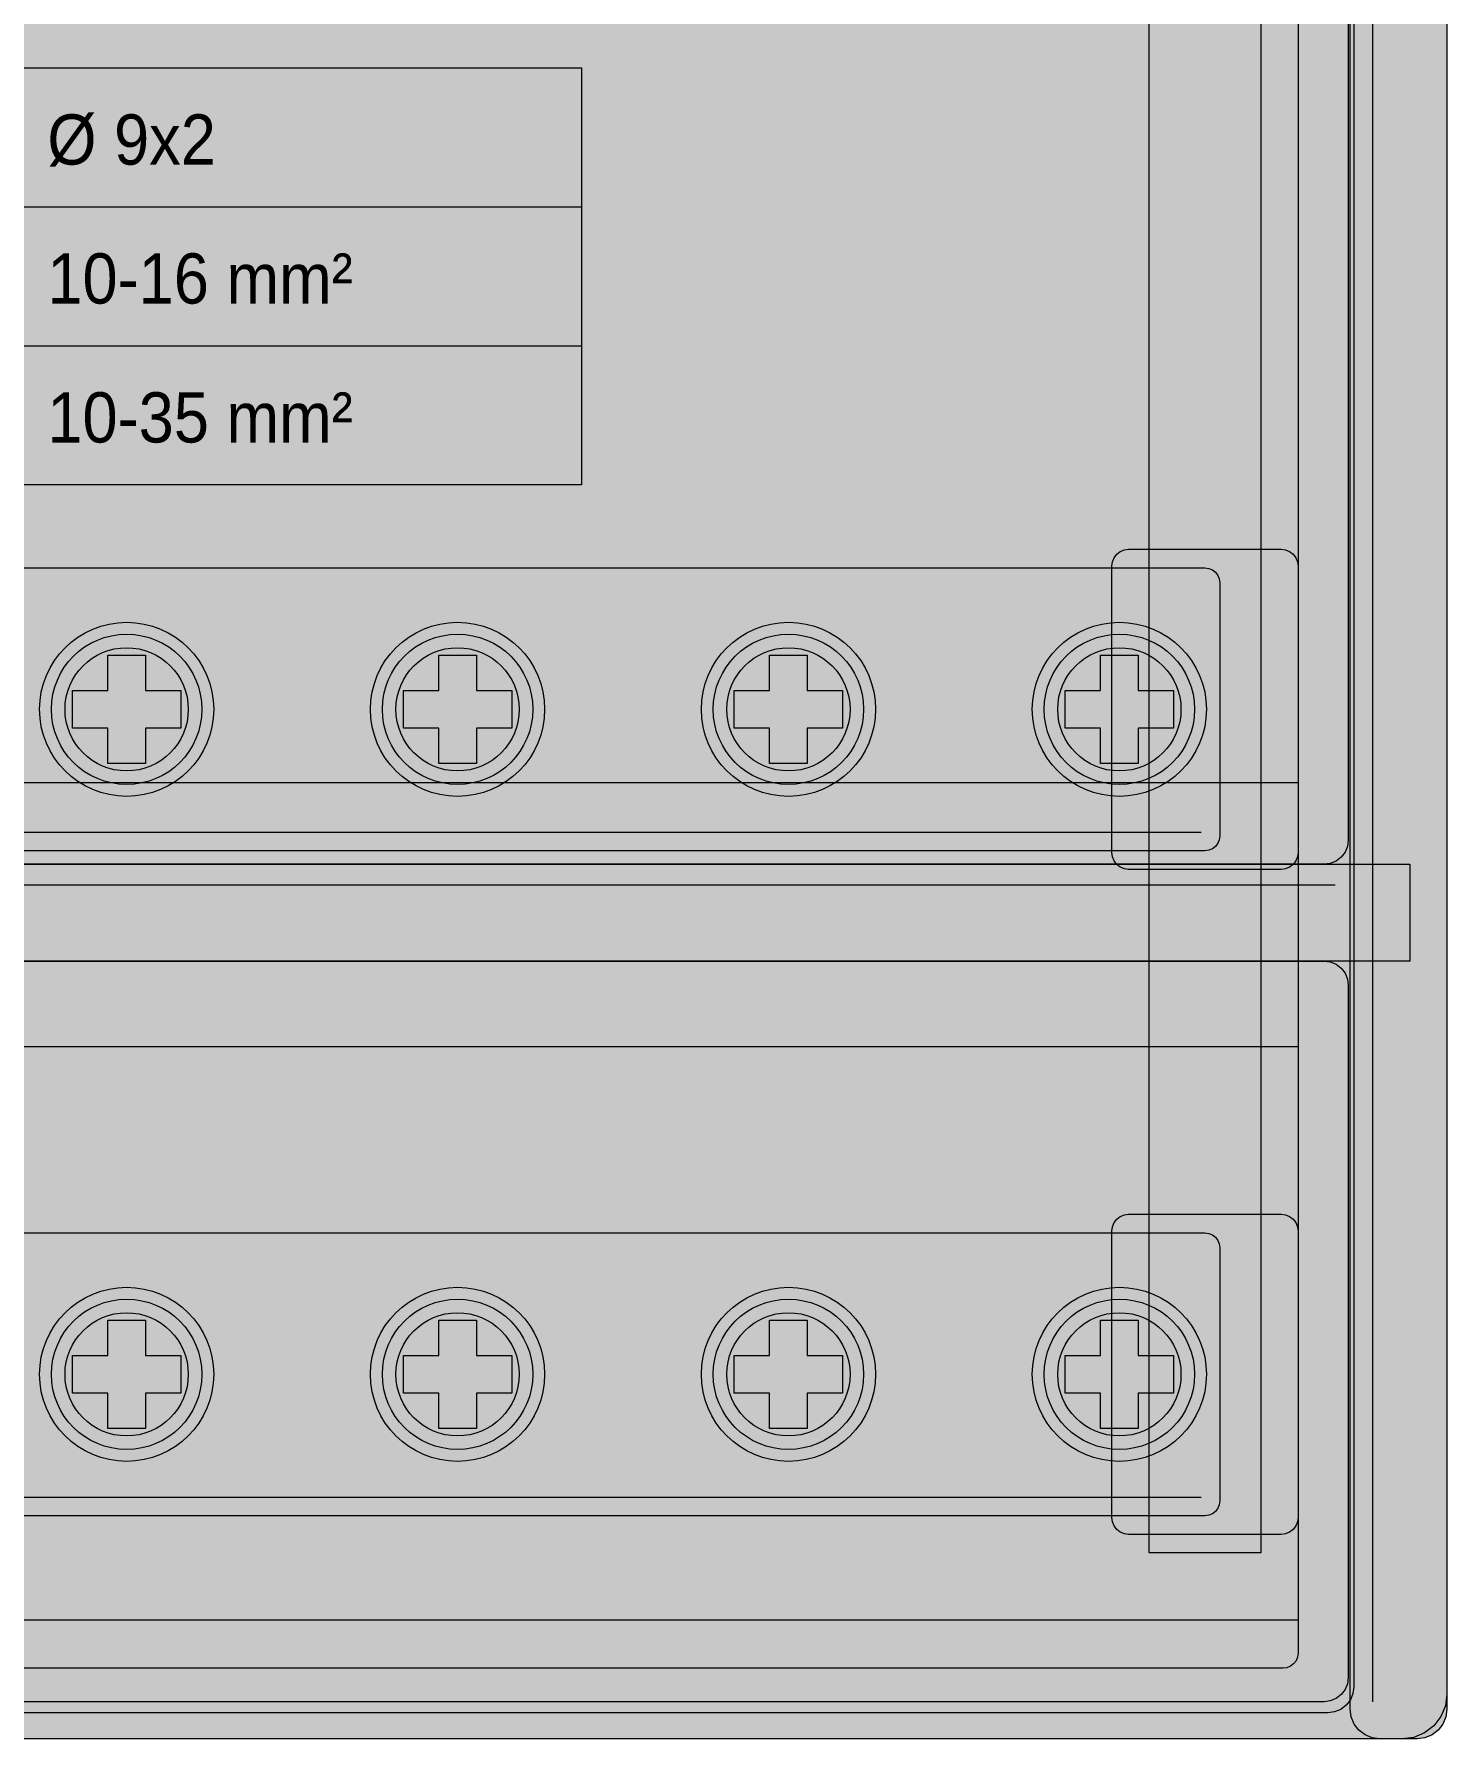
# Model space of a CAD drawing. Header units: millimetres. Extents: x 0 to 617, y -25 to 454.
# Drawn here: x 68.54 to 106.5, y 332.15 to 377.96 of the extents above; entities that cross this region are included whole.
import ezdxf

# ---------------------------------------------------------------- set-up
doc = ezdxf.new("R2010")
doc.units = ezdxf.units.MM
doc.layers.add('CP_DEVICES', color=7, linetype='Continuous')
for name, color, linetype, lineweight in [('EKF_DETAILS', 7, 'Continuous', 5), ('EKF_FILL', 7, 'Continuous', 5), ('EKF_LABELS', 7, 'Continuous', 5), ('EKF_OUTLINE', 7, 'Continuous', 13), ('EKF_TERMINALS', 7, 'Continuous', 5)]:
    doc.layers.add(name, color=color, linetype=linetype, lineweight=lineweight)
doc.styles.add('EKF_ARIAL', font='arial.ttf')

# ---------------------------------------------------------------- blocks, each defined once
blk = doc.blocks.new('EKF_CM_4x11')
at = {"layer": 'EKF_FILL', "true_color": 0xe3e8e5}
blk.add_hatch(color=254, dxfattribs=at).paths.add_polyline_path([(105.3, 88.1), (105.611, 88.059), (105.9, 87.939), (106.149, 87.749), (106.339, 87.5), (106.459, 87.211), (106.5, 86.9), (106.5, 1.2), (106.459, 0.889), (106.339, 0.6), (106.149, 0.351), (105.9, 0.161), (105.611, 0.041), (105.3, 0), (1.2, 0), (0.889, 0.041), (0.6, 0.161), (0.351, 0.351), (0.161, 0.6), (0.041, 0.889), (0, 1.2), (0, 86.9), (0.041, 87.211), (0.161, 87.5), (0.351, 87.749), (0.6, 87.939), (0.889, 88.059), (1.2, 88.1)])
at = {"layer": 'EKF_FILL', "true_color": 0x55564e}
blk.add_hatch(color=251, dxfattribs=at).paths.add_polyline_path([(103.3, 87.7), (103.481, 87.676), (103.65, 87.606), (103.795, 87.495), (103.906, 87.35), (103.976, 87.181), (104, 87), (104, 1.4), (103.976, 1.219), (103.906, 1.05), (103.795, 0.905), (103.65, 0.794), (103.481, 0.724), (103.3, 0.7), (3.2, 0.7), (3.019, 0.724), (2.85, 0.794), (2.705, 0.905), (2.594, 1.05), (2.524, 1.219), (2.5, 1.4), (2.5, 87), (2.524, 87.181), (2.594, 87.35), (2.705, 87.495), (2.85, 87.606), (3.019, 87.676), (3.2, 87.7)])
at = {"layer": 'EKF_FILL', "true_color": 0xe4e9e6}
blk.add_hatch(color=254, dxfattribs=at).paths.add_polyline_path([(105.7, 87.7), (105.907, 87.673), (106.1, 87.593), (106.266, 87.466), (106.393, 87.3), (106.473, 87.107), (106.5, 86.9), (106.5, 0.8), (106.473, 0.593), (106.393, 0.4), (106.266, 0.234), (106.1, 0.107), (105.907, 0.027), (105.7, 0), (104.7, 0), (104.493, 0.027), (104.3, 0.107), (104.134, 0.234), (104.007, 0.4), (103.927, 0.593), (103.9, 0.8), (103.9, 86.9), (103.927, 87.107), (104.007, 87.3), (104.134, 87.466), (104.3, 87.593), (104.493, 87.673), (104.7, 87.7)])
at = {"layer": 'EKF_FILL', "true_color": 0x66665a}
blk.add_hatch(color=251, dxfattribs=at).paths.add_polyline_path([(102.1, 86.5), (102.204, 86.486), (102.3, 86.446), (102.383, 86.383), (102.446, 86.3), (102.486, 86.204), (102.5, 86.1), (102.5, 2.3), (102.486, 2.196), (102.446, 2.1), (102.383, 2.017), (102.3, 1.954), (102.204, 1.914), (102.1, 1.9), (4.4, 1.9), (4.296, 1.914), (4.2, 1.954), (4.117, 2.017), (4.054, 2.1), (4.014, 2.196), (4, 2.3), (4, 86.1), (4.014, 86.204), (4.054, 86.3), (4.117, 86.383), (4.2, 86.446), (4.296, 86.486), (4.4, 86.5)])
at = {"layer": 'EKF_FILL', "true_color": 0x7d7d6d}
blk.add_hatch(color=8, dxfattribs=at).paths.add_polyline_path([(98.5, 83.7), (101.5, 83.7), (101.5, 5), (98.5, 5)])
at = {"layer": 'EKF_FILL', "true_color": 0x454a40}
blk.add_hatch(color=69, dxfattribs=at).paths.add_polyline_path([(22.45, 61.2), (84.05, 61.2), (84.05, 31.7), (22.45, 31.7)])
at = {"layer": 'EKF_FILL', "true_color": 0x56594c}
for points in [[(102.05, 31.963), (102.166, 31.948), (102.275, 31.903), (102.368, 31.832), (102.44, 31.738), (102.485, 31.63), (102.5, 31.514), (102.5, 23.814), (102.485, 23.697), (102.44, 23.589), (102.368, 23.495), (102.275, 23.424), (102.166, 23.379), (102.05, 23.363), (97.95, 23.363), (97.834, 23.379), (97.725, 23.424), (97.632, 23.495), (97.56, 23.589), (97.515, 23.697), (97.5, 23.814), (97.5, 31.514), (97.515, 31.63), (97.56, 31.738), (97.632, 31.832), (97.725, 31.903), (97.834, 31.948), (97.95, 31.963)], [(102.05, 14.096), (102.166, 14.08), (102.275, 14.035), (102.368, 13.964), (102.44, 13.871), (102.485, 13.762), (102.5, 13.646), (102.5, 5.946), (102.485, 5.829), (102.44, 5.721), (102.368, 5.627), (102.275, 5.556), (102.166, 5.511), (102.05, 5.496), (97.95, 5.496), (97.834, 5.511), (97.725, 5.556), (97.632, 5.627), (97.56, 5.721), (97.515, 5.829), (97.5, 5.946), (97.5, 13.646), (97.515, 13.762), (97.56, 13.871), (97.632, 13.964), (97.725, 14.035), (97.834, 14.08), (97.95, 14.096)]]:
    blk.add_hatch(color=251, dxfattribs=at).paths.add_polyline_path(points)
at = {"layer": 'EKF_FILL', "true_color": 0x8b805d}
for points in [[(100, 31.463), (100.104, 31.45), (100.2, 31.41), (100.283, 31.346), (100.346, 31.264), (100.386, 31.167), (100.4, 31.064), (100.4, 24.264), (100.386, 24.16), (100.346, 24.064), (100.283, 23.981), (100.2, 23.917), (100.104, 23.877), (100, 23.863), (6.5, 23.863), (6.396, 23.877), (6.3, 23.917), (6.217, 23.981), (6.154, 24.064), (6.114, 24.16), (6.1, 24.264), (6.1, 31.064), (6.114, 31.167), (6.154, 31.264), (6.217, 31.346), (6.3, 31.41), (6.396, 31.45), (6.5, 31.463)], [(100, 13.596), (100.104, 13.582), (100.2, 13.542), (100.283, 13.478), (100.346, 13.396), (100.386, 13.299), (100.4, 13.196), (100.4, 6.396), (100.386, 6.292), (100.346, 6.196), (100.283, 6.113), (100.2, 6.049), (100.104, 6.009), (100, 5.996), (6.5, 5.996), (6.396, 6.009), (6.3, 6.049), (6.217, 6.113), (6.154, 6.196), (6.114, 6.292), (6.1, 6.396), (6.1, 13.196), (6.114, 13.299), (6.154, 13.396), (6.217, 13.478), (6.3, 13.542), (6.396, 13.582), (6.5, 13.596)]]:
    blk.add_hatch(color=45, dxfattribs=at).paths.add_polyline_path(points)
at = {"layer": 'EKF_FILL', "true_color": 0x625f4e}
for points in [[(73.37, 27.664), (73.35, 27.358), (73.29, 27.058), (73.192, 26.768), (73.056, 26.494), (72.886, 26.239), (72.685, 26.009), (72.455, 25.807), (72.2, 25.637), (71.925, 25.502), (71.636, 25.403), (71.335, 25.344), (71.03, 25.324), (70.725, 25.344), (70.424, 25.403), (70.135, 25.502), (69.86, 25.637), (69.605, 25.807), (69.375, 26.009), (69.174, 26.239), (69.004, 26.494), (68.868, 26.768), (68.77, 27.058), (68.71, 27.358), (68.69, 27.664), (68.71, 27.969), (68.77, 28.269), (68.868, 28.559), (69.004, 28.834), (69.174, 29.088), (69.375, 29.318), (69.605, 29.52), (69.86, 29.69), (70.135, 29.825), (70.424, 29.924), (70.725, 29.983), (71.03, 30.004), (71.335, 29.983), (71.636, 29.924), (71.925, 29.825), (72.2, 29.69), (72.455, 29.52), (72.685, 29.318), (72.886, 29.088), (73.056, 28.834), (73.192, 28.559), (73.29, 28.269), (73.35, 27.969)], [(82.26, 27.664), (82.24, 27.358), (82.18, 27.058), (82.082, 26.768), (81.946, 26.494), (81.776, 26.239), (81.575, 26.009), (81.345, 25.807), (81.09, 25.637), (80.815, 25.502), (80.526, 25.403), (80.225, 25.344), (79.92, 25.324), (79.615, 25.344), (79.314, 25.403), (79.025, 25.502), (78.75, 25.637), (78.495, 25.807), (78.265, 26.009), (78.064, 26.239), (77.894, 26.494), (77.758, 26.768), (77.66, 27.058), (77.6, 27.358), (77.58, 27.664), (77.6, 27.969), (77.66, 28.269), (77.758, 28.559), (77.894, 28.834), (78.064, 29.088), (78.265, 29.318), (78.495, 29.52), (78.75, 29.69), (79.025, 29.825), (79.314, 29.924), (79.615, 29.983), (79.92, 30.004), (80.225, 29.983), (80.526, 29.924), (80.815, 29.825), (81.09, 29.69), (81.345, 29.52), (81.575, 29.318), (81.776, 29.088), (81.946, 28.834), (82.082, 28.559), (82.18, 28.269), (82.24, 27.969)], [(91.15, 27.664), (91.13, 27.358), (91.07, 27.058), (90.972, 26.768), (90.836, 26.494), (90.666, 26.239), (90.465, 26.009), (90.235, 25.807), (89.98, 25.637), (89.705, 25.502), (89.416, 25.403), (89.115, 25.344), (88.81, 25.324), (88.505, 25.344), (88.204, 25.403), (87.915, 25.502), (87.64, 25.637), (87.385, 25.807), (87.155, 26.009), (86.954, 26.239), (86.784, 26.494), (86.648, 26.768), (86.55, 27.058), (86.49, 27.358), (86.47, 27.664), (86.49, 27.969), (86.55, 28.269), (86.648, 28.559), (86.784, 28.834), (86.954, 29.088), (87.155, 29.318), (87.385, 29.52), (87.64, 29.69), (87.915, 29.825), (88.204, 29.924), (88.505, 29.983), (88.81, 30.004), (89.115, 29.983), (89.416, 29.924), (89.705, 29.825), (89.98, 29.69), (90.235, 29.52), (90.465, 29.318), (90.666, 29.088), (90.836, 28.834), (90.972, 28.559), (91.07, 28.269), (91.13, 27.969)], [(100.04, 27.664), (100.02, 27.358), (99.96, 27.058), (99.862, 26.768), (99.726, 26.494), (99.556, 26.239), (99.355, 26.009), (99.125, 25.807), (98.87, 25.637), (98.595, 25.502), (98.306, 25.403), (98.005, 25.344), (97.7, 25.324), (97.395, 25.344), (97.094, 25.403), (96.805, 25.502), (96.53, 25.637), (96.275, 25.807), (96.045, 26.009), (95.844, 26.239), (95.674, 26.494), (95.538, 26.768), (95.44, 27.058), (95.38, 27.358), (95.36, 27.664), (95.38, 27.969), (95.44, 28.269), (95.538, 28.559), (95.674, 28.834), (95.844, 29.088), (96.045, 29.318), (96.275, 29.52), (96.53, 29.69), (96.805, 29.825), (97.094, 29.924), (97.395, 29.983), (97.7, 30.004), (98.005, 29.983), (98.306, 29.924), (98.595, 29.825), (98.87, 29.69), (99.125, 29.52), (99.355, 29.318), (99.556, 29.088), (99.726, 28.834), (99.862, 28.559), (99.96, 28.269), (100.02, 27.969)], [(73.37, 9.796), (73.35, 9.49), (73.29, 9.19), (73.192, 8.9), (73.056, 8.626), (72.886, 8.371), (72.685, 8.141), (72.455, 7.939), (72.2, 7.769), (71.925, 7.634), (71.636, 7.535), (71.335, 7.476), (71.03, 7.456), (70.725, 7.476), (70.424, 7.535), (70.135, 7.634), (69.86, 7.769), (69.605, 7.939), (69.375, 8.141), (69.174, 8.371), (69.004, 8.626), (68.868, 8.9), (68.77, 9.19), (68.71, 9.49), (68.69, 9.796), (68.71, 10.101), (68.77, 10.401), (68.868, 10.691), (69.004, 10.966), (69.174, 11.22), (69.375, 11.45), (69.605, 11.652), (69.86, 11.822), (70.135, 11.957), (70.424, 12.056), (70.725, 12.116), (71.03, 12.136), (71.335, 12.116), (71.636, 12.056), (71.925, 11.957), (72.2, 11.822), (72.455, 11.652), (72.685, 11.45), (72.886, 11.22), (73.056, 10.966), (73.192, 10.691), (73.29, 10.401), (73.35, 10.101)], [(82.26, 9.796), (82.24, 9.49), (82.18, 9.19), (82.082, 8.9), (81.946, 8.626), (81.776, 8.371), (81.575, 8.141), (81.345, 7.939), (81.09, 7.769), (80.815, 7.634), (80.526, 7.535), (80.225, 7.476), (79.92, 7.456), (79.615, 7.476), (79.314, 7.535), (79.025, 7.634), (78.75, 7.769), (78.495, 7.939), (78.265, 8.141), (78.064, 8.371), (77.894, 8.626), (77.758, 8.9), (77.66, 9.19), (77.6, 9.49), (77.58, 9.796), (77.6, 10.101), (77.66, 10.401), (77.758, 10.691), (77.894, 10.966), (78.064, 11.22), (78.265, 11.45), (78.495, 11.652), (78.75, 11.822), (79.025, 11.957), (79.314, 12.056), (79.615, 12.116), (79.92, 12.136), (80.225, 12.116), (80.526, 12.056), (80.815, 11.957), (81.09, 11.822), (81.345, 11.652), (81.575, 11.45), (81.776, 11.22), (81.946, 10.966), (82.082, 10.691), (82.18, 10.401), (82.24, 10.101)], [(91.15, 9.796), (91.13, 9.49), (91.07, 9.19), (90.972, 8.9), (90.836, 8.626), (90.666, 8.371), (90.465, 8.141), (90.235, 7.939), (89.98, 7.769), (89.705, 7.634), (89.416, 7.535), (89.115, 7.476), (88.81, 7.456), (88.505, 7.476), (88.204, 7.535), (87.915, 7.634), (87.64, 7.769), (87.385, 7.939), (87.155, 8.141), (86.954, 8.371), (86.784, 8.626), (86.648, 8.9), (86.55, 9.19), (86.49, 9.49), (86.47, 9.796), (86.49, 10.101), (86.55, 10.401), (86.648, 10.691), (86.784, 10.966), (86.954, 11.22), (87.155, 11.45), (87.385, 11.652), (87.64, 11.822), (87.915, 11.957), (88.204, 12.056), (88.505, 12.116), (88.81, 12.136), (89.115, 12.116), (89.416, 12.056), (89.705, 11.957), (89.98, 11.822), (90.235, 11.652), (90.465, 11.45), (90.666, 11.22), (90.836, 10.966), (90.972, 10.691), (91.07, 10.401), (91.13, 10.101)], [(100.04, 9.796), (100.02, 9.49), (99.96, 9.19), (99.862, 8.9), (99.726, 8.626), (99.556, 8.371), (99.355, 8.141), (99.125, 7.939), (98.87, 7.769), (98.595, 7.634), (98.306, 7.535), (98.005, 7.476), (97.7, 7.456), (97.395, 7.476), (97.094, 7.535), (96.805, 7.634), (96.53, 7.769), (96.275, 7.939), (96.045, 8.141), (95.844, 8.371), (95.674, 8.626), (95.538, 8.9), (95.44, 9.19), (95.38, 9.49), (95.36, 9.796), (95.38, 10.101), (95.44, 10.401), (95.538, 10.691), (95.674, 10.966), (95.844, 11.22), (96.045, 11.45), (96.275, 11.652), (96.53, 11.822), (96.805, 11.957), (97.094, 12.056), (97.395, 12.116), (97.7, 12.136), (98.005, 12.116), (98.306, 12.056), (98.595, 11.957), (98.87, 11.822), (99.125, 11.652), (99.355, 11.45), (99.556, 11.22), (99.726, 10.966), (99.862, 10.691), (99.96, 10.401), (100.02, 10.101)]]:
    blk.add_hatch(color=251, dxfattribs=at).paths.add_polyline_path(points)
at = {"layer": 'EKF_FILL', "true_color": 0x909087}
for points in [[(73.05, 27.664), (73.033, 27.4), (72.981, 27.141), (72.896, 26.89), (72.779, 26.654), (72.633, 26.434), (72.458, 26.235), (72.26, 26.061), (72.04, 25.914), (71.803, 25.797), (71.553, 25.712), (71.294, 25.661), (71.03, 25.643), (70.766, 25.661), (70.507, 25.712), (70.257, 25.797), (70.02, 25.914), (69.8, 26.061), (69.602, 26.235), (69.427, 26.434), (69.281, 26.654), (69.164, 26.89), (69.079, 27.141), (69.027, 27.4), (69.01, 27.664), (69.027, 27.927), (69.079, 28.186), (69.164, 28.437), (69.281, 28.674), (69.427, 28.893), (69.602, 29.092), (69.8, 29.266), (70.02, 29.413), (70.257, 29.53), (70.507, 29.615), (70.766, 29.666), (71.03, 29.684), (71.294, 29.666), (71.553, 29.615), (71.803, 29.53), (72.04, 29.413), (72.26, 29.266), (72.458, 29.092), (72.633, 28.893), (72.779, 28.674), (72.896, 28.437), (72.981, 28.186), (73.033, 27.927)], [(81.94, 27.664), (81.923, 27.4), (81.871, 27.141), (81.786, 26.89), (81.669, 26.654), (81.523, 26.434), (81.348, 26.235), (81.15, 26.061), (80.93, 25.914), (80.693, 25.797), (80.443, 25.712), (80.184, 25.661), (79.92, 25.643), (79.656, 25.661), (79.397, 25.712), (79.147, 25.797), (78.91, 25.914), (78.69, 26.061), (78.492, 26.235), (78.317, 26.434), (78.171, 26.654), (78.054, 26.89), (77.969, 27.141), (77.917, 27.4), (77.9, 27.664), (77.917, 27.927), (77.969, 28.186), (78.054, 28.437), (78.171, 28.674), (78.317, 28.893), (78.492, 29.092), (78.69, 29.266), (78.91, 29.413), (79.147, 29.53), (79.397, 29.615), (79.656, 29.666), (79.92, 29.684), (80.184, 29.666), (80.443, 29.615), (80.693, 29.53), (80.93, 29.413), (81.15, 29.266), (81.348, 29.092), (81.523, 28.893), (81.669, 28.674), (81.786, 28.437), (81.871, 28.186), (81.923, 27.927)], [(90.83, 27.664), (90.813, 27.4), (90.761, 27.141), (90.676, 26.89), (90.559, 26.654), (90.413, 26.434), (90.238, 26.235), (90.04, 26.061), (89.82, 25.914), (89.583, 25.797), (89.333, 25.712), (89.074, 25.661), (88.81, 25.643), (88.546, 25.661), (88.287, 25.712), (88.037, 25.797), (87.8, 25.914), (87.58, 26.061), (87.382, 26.235), (87.207, 26.434), (87.061, 26.654), (86.944, 26.89), (86.859, 27.141), (86.807, 27.4), (86.79, 27.664), (86.807, 27.927), (86.859, 28.186), (86.944, 28.437), (87.061, 28.674), (87.207, 28.893), (87.382, 29.092), (87.58, 29.266), (87.8, 29.413), (88.037, 29.53), (88.287, 29.615), (88.546, 29.666), (88.81, 29.684), (89.074, 29.666), (89.333, 29.615), (89.583, 29.53), (89.82, 29.413), (90.04, 29.266), (90.238, 29.092), (90.413, 28.893), (90.559, 28.674), (90.676, 28.437), (90.761, 28.186), (90.813, 27.927)], [(99.72, 27.664), (99.703, 27.4), (99.651, 27.141), (99.566, 26.89), (99.449, 26.654), (99.303, 26.434), (99.128, 26.235), (98.93, 26.061), (98.71, 25.914), (98.473, 25.797), (98.223, 25.712), (97.964, 25.661), (97.7, 25.643), (97.436, 25.661), (97.177, 25.712), (96.927, 25.797), (96.69, 25.914), (96.47, 26.061), (96.272, 26.235), (96.097, 26.434), (95.951, 26.654), (95.834, 26.89), (95.749, 27.141), (95.697, 27.4), (95.68, 27.664), (95.697, 27.927), (95.749, 28.186), (95.834, 28.437), (95.951, 28.674), (96.097, 28.893), (96.272, 29.092), (96.47, 29.266), (96.69, 29.413), (96.927, 29.53), (97.177, 29.615), (97.436, 29.666), (97.7, 29.684), (97.964, 29.666), (98.223, 29.615), (98.473, 29.53), (98.71, 29.413), (98.93, 29.266), (99.128, 29.092), (99.303, 28.893), (99.449, 28.674), (99.566, 28.437), (99.651, 28.186), (99.703, 27.927)], [(73.05, 9.796), (73.033, 9.532), (72.981, 9.273), (72.896, 9.023), (72.779, 8.786), (72.633, 8.566), (72.458, 8.367), (72.26, 8.193), (72.04, 8.046), (71.803, 7.929), (71.553, 7.844), (71.294, 7.793), (71.03, 7.776), (70.766, 7.793), (70.507, 7.844), (70.257, 7.929), (70.02, 8.046), (69.8, 8.193), (69.602, 8.367), (69.427, 8.566), (69.281, 8.786), (69.164, 9.023), (69.079, 9.273), (69.027, 9.532), (69.01, 9.796), (69.027, 10.059), (69.079, 10.318), (69.164, 10.569), (69.281, 10.806), (69.427, 11.025), (69.602, 11.224), (69.8, 11.398), (70.02, 11.545), (70.257, 11.662), (70.507, 11.747), (70.766, 11.798), (71.03, 11.816), (71.294, 11.798), (71.553, 11.747), (71.803, 11.662), (72.04, 11.545), (72.26, 11.398), (72.458, 11.224), (72.633, 11.025), (72.779, 10.806), (72.896, 10.569), (72.981, 10.318), (73.033, 10.059)], [(81.94, 9.796), (81.923, 9.532), (81.871, 9.273), (81.786, 9.023), (81.669, 8.786), (81.523, 8.566), (81.348, 8.367), (81.15, 8.193), (80.93, 8.046), (80.693, 7.929), (80.443, 7.844), (80.184, 7.793), (79.92, 7.776), (79.656, 7.793), (79.397, 7.844), (79.147, 7.929), (78.91, 8.046), (78.69, 8.193), (78.492, 8.367), (78.317, 8.566), (78.171, 8.786), (78.054, 9.023), (77.969, 9.273), (77.917, 9.532), (77.9, 9.796), (77.917, 10.059), (77.969, 10.318), (78.054, 10.569), (78.171, 10.806), (78.317, 11.025), (78.492, 11.224), (78.69, 11.398), (78.91, 11.545), (79.147, 11.662), (79.397, 11.747), (79.656, 11.798), (79.92, 11.816), (80.184, 11.798), (80.443, 11.747), (80.693, 11.662), (80.93, 11.545), (81.15, 11.398), (81.348, 11.224), (81.523, 11.025), (81.669, 10.806), (81.786, 10.569), (81.871, 10.318), (81.923, 10.059)], [(90.83, 9.796), (90.813, 9.532), (90.761, 9.273), (90.676, 9.023), (90.559, 8.786), (90.413, 8.566), (90.238, 8.367), (90.04, 8.193), (89.82, 8.046), (89.583, 7.929), (89.333, 7.844), (89.074, 7.793), (88.81, 7.776), (88.546, 7.793), (88.287, 7.844), (88.037, 7.929), (87.8, 8.046), (87.58, 8.193), (87.382, 8.367), (87.207, 8.566), (87.061, 8.786), (86.944, 9.023), (86.859, 9.273), (86.807, 9.532), (86.79, 9.796), (86.807, 10.059), (86.859, 10.318), (86.944, 10.569), (87.061, 10.806), (87.207, 11.025), (87.382, 11.224), (87.58, 11.398), (87.8, 11.545), (88.037, 11.662), (88.287, 11.747), (88.546, 11.798), (88.81, 11.816), (89.074, 11.798), (89.333, 11.747), (89.583, 11.662), (89.82, 11.545), (90.04, 11.398), (90.238, 11.224), (90.413, 11.025), (90.559, 10.806), (90.676, 10.569), (90.761, 10.318), (90.813, 10.059)], [(99.72, 9.796), (99.703, 9.532), (99.651, 9.273), (99.566, 9.023), (99.449, 8.786), (99.303, 8.566), (99.128, 8.367), (98.93, 8.193), (98.71, 8.046), (98.473, 7.929), (98.223, 7.844), (97.964, 7.793), (97.7, 7.776), (97.436, 7.793), (97.177, 7.844), (96.927, 7.929), (96.69, 8.046), (96.47, 8.193), (96.272, 8.367), (96.097, 8.566), (95.951, 8.786), (95.834, 9.023), (95.749, 9.273), (95.697, 9.532), (95.68, 9.796), (95.697, 10.059), (95.749, 10.318), (95.834, 10.569), (95.951, 10.806), (96.097, 11.025), (96.272, 11.224), (96.47, 11.398), (96.69, 11.545), (96.927, 11.662), (97.177, 11.747), (97.436, 11.798), (97.7, 11.816), (97.964, 11.798), (98.223, 11.747), (98.473, 11.662), (98.71, 11.545), (98.93, 11.398), (99.128, 11.224), (99.303, 11.025), (99.449, 10.806), (99.566, 10.569), (99.651, 10.318), (99.703, 10.059)]]:
    blk.add_hatch(color=252, dxfattribs=at).paths.add_polyline_path(points)
at = {"layer": 'EKF_FILL', "true_color": 0x797d75}
for points in [[(72.686, 27.664), (72.672, 27.447), (72.63, 27.235), (72.56, 27.03), (72.464, 26.835), (72.344, 26.655), (72.201, 26.492), (72.038, 26.349), (71.858, 26.229), (71.664, 26.133), (71.459, 26.064), (71.246, 26.021), (71.03, 26.007), (70.814, 26.021), (70.601, 26.064), (70.396, 26.133), (70.202, 26.229), (70.022, 26.349), (69.859, 26.492), (69.716, 26.655), (69.596, 26.835), (69.5, 27.03), (69.43, 27.235), (69.388, 27.447), (69.374, 27.664), (69.388, 27.88), (69.43, 28.092), (69.5, 28.297), (69.596, 28.492), (69.716, 28.672), (69.859, 28.835), (70.022, 28.978), (70.202, 29.098), (70.396, 29.194), (70.601, 29.263), (70.814, 29.306), (71.03, 29.32), (71.246, 29.306), (71.459, 29.263), (71.664, 29.194), (71.858, 29.098), (72.038, 28.978), (72.201, 28.835), (72.344, 28.672), (72.464, 28.492), (72.56, 28.297), (72.63, 28.092), (72.672, 27.88)], [(81.576, 27.664), (81.562, 27.447), (81.52, 27.235), (81.45, 27.03), (81.354, 26.835), (81.234, 26.655), (81.091, 26.492), (80.928, 26.349), (80.748, 26.229), (80.554, 26.133), (80.349, 26.064), (80.136, 26.021), (79.92, 26.007), (79.704, 26.021), (79.491, 26.064), (79.286, 26.133), (79.092, 26.229), (78.912, 26.349), (78.749, 26.492), (78.606, 26.655), (78.486, 26.835), (78.39, 27.03), (78.32, 27.235), (78.278, 27.447), (78.264, 27.664), (78.278, 27.88), (78.32, 28.092), (78.39, 28.297), (78.486, 28.492), (78.606, 28.672), (78.749, 28.835), (78.912, 28.978), (79.092, 29.098), (79.286, 29.194), (79.491, 29.263), (79.704, 29.306), (79.92, 29.32), (80.136, 29.306), (80.349, 29.263), (80.554, 29.194), (80.748, 29.098), (80.928, 28.978), (81.091, 28.835), (81.234, 28.672), (81.354, 28.492), (81.45, 28.297), (81.52, 28.092), (81.562, 27.88)], [(90.466, 27.664), (90.452, 27.447), (90.41, 27.235), (90.34, 27.03), (90.244, 26.835), (90.124, 26.655), (89.981, 26.492), (89.818, 26.349), (89.638, 26.229), (89.444, 26.133), (89.239, 26.064), (89.026, 26.021), (88.81, 26.007), (88.594, 26.021), (88.381, 26.064), (88.176, 26.133), (87.982, 26.229), (87.802, 26.349), (87.639, 26.492), (87.496, 26.655), (87.376, 26.835), (87.28, 27.03), (87.21, 27.235), (87.168, 27.447), (87.154, 27.664), (87.168, 27.88), (87.21, 28.092), (87.28, 28.297), (87.376, 28.492), (87.496, 28.672), (87.639, 28.835), (87.802, 28.978), (87.982, 29.098), (88.176, 29.194), (88.381, 29.263), (88.594, 29.306), (88.81, 29.32), (89.026, 29.306), (89.239, 29.263), (89.444, 29.194), (89.638, 29.098), (89.818, 28.978), (89.981, 28.835), (90.124, 28.672), (90.244, 28.492), (90.34, 28.297), (90.41, 28.092), (90.452, 27.88)], [(99.356, 27.664), (99.342, 27.447), (99.3, 27.235), (99.23, 27.03), (99.134, 26.835), (99.014, 26.655), (98.871, 26.492), (98.708, 26.349), (98.528, 26.229), (98.334, 26.133), (98.129, 26.064), (97.916, 26.021), (97.7, 26.007), (97.484, 26.021), (97.271, 26.064), (97.066, 26.133), (96.872, 26.229), (96.692, 26.349), (96.529, 26.492), (96.386, 26.655), (96.266, 26.835), (96.17, 27.03), (96.1, 27.235), (96.058, 27.447), (96.044, 27.664), (96.058, 27.88), (96.1, 28.092), (96.17, 28.297), (96.266, 28.492), (96.386, 28.672), (96.529, 28.835), (96.692, 28.978), (96.872, 29.098), (97.066, 29.194), (97.271, 29.263), (97.484, 29.306), (97.7, 29.32), (97.916, 29.306), (98.129, 29.263), (98.334, 29.194), (98.528, 29.098), (98.708, 28.978), (98.871, 28.835), (99.014, 28.672), (99.134, 28.492), (99.23, 28.297), (99.3, 28.092), (99.342, 27.88)], [(72.686, 9.796), (72.672, 9.579), (72.63, 9.367), (72.56, 9.162), (72.464, 8.967), (72.344, 8.787), (72.201, 8.624), (72.038, 8.481), (71.858, 8.361), (71.664, 8.265), (71.459, 8.196), (71.246, 8.153), (71.03, 8.139), (70.814, 8.153), (70.601, 8.196), (70.396, 8.265), (70.202, 8.361), (70.022, 8.481), (69.859, 8.624), (69.716, 8.787), (69.596, 8.967), (69.5, 9.162), (69.43, 9.367), (69.388, 9.579), (69.374, 9.796), (69.388, 10.012), (69.43, 10.224), (69.5, 10.429), (69.596, 10.624), (69.716, 10.804), (69.859, 10.967), (70.022, 11.11), (70.202, 11.23), (70.396, 11.326), (70.601, 11.396), (70.814, 11.438), (71.03, 11.452), (71.246, 11.438), (71.459, 11.396), (71.664, 11.326), (71.858, 11.23), (72.038, 11.11), (72.201, 10.967), (72.344, 10.804), (72.464, 10.624), (72.56, 10.429), (72.63, 10.224), (72.672, 10.012)], [(81.576, 9.796), (81.562, 9.579), (81.52, 9.367), (81.45, 9.162), (81.354, 8.967), (81.234, 8.787), (81.091, 8.624), (80.928, 8.481), (80.748, 8.361), (80.554, 8.265), (80.349, 8.196), (80.136, 8.153), (79.92, 8.139), (79.704, 8.153), (79.491, 8.196), (79.286, 8.265), (79.092, 8.361), (78.912, 8.481), (78.749, 8.624), (78.606, 8.787), (78.486, 8.967), (78.39, 9.162), (78.32, 9.367), (78.278, 9.579), (78.264, 9.796), (78.278, 10.012), (78.32, 10.224), (78.39, 10.429), (78.486, 10.624), (78.606, 10.804), (78.749, 10.967), (78.912, 11.11), (79.092, 11.23), (79.286, 11.326), (79.491, 11.396), (79.704, 11.438), (79.92, 11.452), (80.136, 11.438), (80.349, 11.396), (80.554, 11.326), (80.748, 11.23), (80.928, 11.11), (81.091, 10.967), (81.234, 10.804), (81.354, 10.624), (81.45, 10.429), (81.52, 10.224), (81.562, 10.012)], [(90.466, 9.796), (90.452, 9.579), (90.41, 9.367), (90.34, 9.162), (90.244, 8.967), (90.124, 8.787), (89.981, 8.624), (89.818, 8.481), (89.638, 8.361), (89.444, 8.265), (89.239, 8.196), (89.026, 8.153), (88.81, 8.139), (88.594, 8.153), (88.381, 8.196), (88.176, 8.265), (87.982, 8.361), (87.802, 8.481), (87.639, 8.624), (87.496, 8.787), (87.376, 8.967), (87.28, 9.162), (87.21, 9.367), (87.168, 9.579), (87.154, 9.796), (87.168, 10.012), (87.21, 10.224), (87.28, 10.429), (87.376, 10.624), (87.496, 10.804), (87.639, 10.967), (87.802, 11.11), (87.982, 11.23), (88.176, 11.326), (88.381, 11.396), (88.594, 11.438), (88.81, 11.452), (89.026, 11.438), (89.239, 11.396), (89.444, 11.326), (89.638, 11.23), (89.818, 11.11), (89.981, 10.967), (90.124, 10.804), (90.244, 10.624), (90.34, 10.429), (90.41, 10.224), (90.452, 10.012)], [(99.356, 9.796), (99.342, 9.579), (99.3, 9.367), (99.23, 9.162), (99.134, 8.967), (99.014, 8.787), (98.871, 8.624), (98.708, 8.481), (98.528, 8.361), (98.334, 8.265), (98.129, 8.196), (97.916, 8.153), (97.7, 8.139), (97.484, 8.153), (97.271, 8.196), (97.066, 8.265), (96.872, 8.361), (96.692, 8.481), (96.529, 8.624), (96.386, 8.787), (96.266, 8.967), (96.17, 9.162), (96.1, 9.367), (96.058, 9.579), (96.044, 9.796), (96.058, 10.012), (96.1, 10.224), (96.17, 10.429), (96.266, 10.624), (96.386, 10.804), (96.529, 10.967), (96.692, 11.11), (96.872, 11.23), (97.066, 11.326), (97.271, 11.396), (97.484, 11.438), (97.7, 11.452), (97.916, 11.438), (98.129, 11.396), (98.334, 11.326), (98.528, 11.23), (98.708, 11.11), (98.871, 10.967), (99.014, 10.804), (99.134, 10.624), (99.23, 10.429), (99.3, 10.224), (99.342, 10.012)]]:
    blk.add_hatch(color=8, dxfattribs=at).paths.add_polyline_path(points)
at = {"layer": 'EKF_FILL', "true_color": 0x40473f}
for points in [[(70.525, 29.118), (71.535, 29.118), (71.535, 28.169), (72.484, 28.169), (72.484, 27.159), (71.535, 27.159), (71.535, 26.209), (70.525, 26.209), (70.525, 27.159), (69.576, 27.159), (69.576, 28.169), (70.525, 28.169)], [(79.415, 29.118), (80.425, 29.118), (80.425, 28.169), (81.374, 28.169), (81.374, 27.159), (80.425, 27.159), (80.425, 26.209), (79.415, 26.209), (79.415, 27.159), (78.466, 27.159), (78.466, 28.169), (79.415, 28.169)], [(88.305, 29.118), (89.315, 29.118), (89.315, 28.169), (90.264, 28.169), (90.264, 27.159), (89.315, 27.159), (89.315, 26.209), (88.305, 26.209), (88.305, 27.159), (87.356, 27.159), (87.356, 28.169), (88.305, 28.169)], [(97.195, 29.118), (98.205, 29.118), (98.205, 28.169), (99.154, 28.169), (99.154, 27.159), (98.205, 27.159), (98.205, 26.209), (97.195, 26.209), (97.195, 27.159), (96.246, 27.159), (96.246, 28.169), (97.195, 28.169)], [(70.525, 11.25), (71.535, 11.25), (71.535, 10.301), (72.484, 10.301), (72.484, 9.291), (71.535, 9.291), (71.535, 8.341), (70.525, 8.341), (70.525, 9.291), (69.576, 9.291), (69.576, 10.301), (70.525, 10.301)], [(79.415, 11.25), (80.425, 11.25), (80.425, 10.301), (81.374, 10.301), (81.374, 9.291), (80.425, 9.291), (80.425, 8.341), (79.415, 8.341), (79.415, 9.291), (78.466, 9.291), (78.466, 10.301), (79.415, 10.301)], [(88.305, 11.25), (89.315, 11.25), (89.315, 10.301), (90.264, 10.301), (90.264, 9.291), (89.315, 9.291), (89.315, 8.341), (88.305, 8.341), (88.305, 9.291), (87.356, 9.291), (87.356, 10.301), (88.305, 10.301)], [(97.195, 11.25), (98.205, 11.25), (98.205, 10.301), (99.154, 10.301), (99.154, 9.291), (98.205, 9.291), (98.205, 8.341), (97.195, 8.341), (97.195, 9.291), (96.246, 9.291), (96.246, 10.301), (97.195, 10.301)]]:
    blk.add_hatch(color=69, dxfattribs=at).paths.add_polyline_path(points)
at = {"layer": 'EKF_FILL', "true_color": 0x383e35}
for points in [[(3.1, 25.5), (103.4, 25.5), (103.4, 24), (3.1, 24)], [(3.1, 3), (103.4, 3), (103.4, 1.5), (3.1, 1.5)]]:
    blk.add_hatch(color=250, dxfattribs=at).paths.add_polyline_path(points)
at = {"layer": 'EKF_FILL', "true_color": 0x343930}
blk.add_hatch(color=250, dxfattribs=at).paths.add_polyline_path([(1, 23.5), (105.5, 23.5), (105.5, 20.9), (1, 20.9)])
at = {"layer": 'EKF_FILL', "true_color": 0x8b8e81}
blk.add_hatch(color=252, dxfattribs=at).paths.add_polyline_path([(3.3, 20.1), (103.2, 20.1), (103.2, 18.9), (3.3, 18.9)])
at = {"layer": 'EKF_DETAILS', "color": 7, "lineweight": 5, "true_color": 0xffffff}
blk.add_line((104.5, 86.7), (104.5, 1), dxfattribs=at)
at = {"layer": 'EKF_DETAILS', "color": 254, "lineweight": 5, "true_color": 0xe7eae0}
for p, q in [((23.25, 41.167), (83.25, 41.167)), ((23.25, 37.433), (83.25, 37.433))]:
    blk.add_line(p, q, dxfattribs=at)
at = {"layer": 'EKF_DETAILS', "color": 252, "lineweight": 5, "true_color": 0x9a9d8e}
for p, q in [((4, 25.7), (102.5, 25.7)), ((4, 3.2), (102.5, 3.2))]:
    blk.add_line(p, q, dxfattribs=at)
at = {"layer": 'EKF_DETAILS', "color": 252, "lineweight": 5, "true_color": 0x8b9083}
blk.add_line((3, 22.95), (103.5, 22.95), dxfattribs=at)
at = {"layer": 'EKF_DETAILS', "color": 253, "lineweight": 5, "true_color": 0xacafa4}
blk.add_line((4, 18.6), (102.5, 18.6), dxfattribs=at)
at = {"layer": 'EKF_DETAILS', "color": 250, "lineweight": 5, "true_color": 0x282d29}
blk.add_lwpolyline([(3.2, 87.7), (103.3, 87.7), (103.481, 87.676), (103.65, 87.606), (103.795, 87.495), (103.906, 87.35), (103.976, 87.181), (104, 87), (104, 1.4), (103.976, 1.219), (103.906, 1.05), (103.795, 0.905), (103.65, 0.794), (103.481, 0.724), (103.3, 0.7), (3.2, 0.7)], dxfattribs=at)
at = {"layer": 'EKF_DETAILS', "color": 251, "lineweight": 5, "true_color": 0x485046}
blk.add_lwpolyline([(106.5, 86.9), (106.5, 0.8), (106.473, 0.593), (106.393, 0.4), (106.266, 0.234), (106.1, 0.107), (105.907, 0.027), (105.7, 0), (104.7, 0), (104.493, 0.027), (104.3, 0.107), (104.134, 0.234), (104.007, 0.4), (103.927, 0.593), (103.9, 0.8), (103.9, 86.9)], dxfattribs=at)
at = {"layer": 'EKF_DETAILS', "color": 252, "lineweight": 5, "true_color": 0x8e9188}
blk.add_lwpolyline([(4.4, 86.5), (102.1, 86.5), (102.204, 86.486), (102.3, 86.446), (102.383, 86.383), (102.446, 86.3), (102.486, 86.204), (102.5, 86.1), (102.5, 2.3), (102.486, 2.196), (102.446, 2.1), (102.383, 2.017), (102.3, 1.954), (102.204, 1.914), (102.1, 1.9), (4.4, 1.9)], dxfattribs=at)
at = {"layer": 'EKF_DETAILS', "color": 59, "lineweight": 5, "true_color": 0x484d42}
blk.add_lwpolyline([(98.5, 83.7), (101.5, 83.7), (101.5, 5), (98.5, 5)], close=True, dxfattribs=at)
at = {"layer": 'EKF_DETAILS', "color": 250, "lineweight": 5, "true_color": 0x30372f}
for points in [[(3.3, 68.1), (103.2, 68.1), (103.368, 68.078), (103.525, 68.013), (103.66, 67.91), (103.763, 67.775), (103.828, 67.618), (103.85, 67.45), (103.85, 24.15), (103.828, 23.982), (103.763, 23.825), (103.66, 23.69), (103.525, 23.587), (103.368, 23.522), (103.2, 23.5), (3.3, 23.5)], [(3.3, 20.9), (103.2, 20.9), (103.368, 20.878), (103.525, 20.813), (103.66, 20.71), (103.763, 20.575), (103.828, 20.418), (103.85, 20.25), (103.85, 1.65), (103.828, 1.482), (103.763, 1.325), (103.66, 1.19), (103.525, 1.087), (103.368, 1.022), (103.2, 1), (3.3, 1)]]:
    blk.add_lwpolyline(points, dxfattribs=at)
at = {"layer": 'EKF_DETAILS', "color": 254, "lineweight": 5, "true_color": 0xe7eae0}
blk.add_lwpolyline([(23.25, 44.9), (83.25, 44.9), (83.25, 33.7), (23.25, 33.7)], close=True, dxfattribs=at)
at = {"layer": 'EKF_DETAILS', "color": 69, "lineweight": 5, "true_color": 0x40463b}
for points in [[(102.05, 31.963), (102.166, 31.948), (102.275, 31.903), (102.368, 31.832), (102.44, 31.738), (102.485, 31.63), (102.5, 31.514), (102.5, 23.814), (102.485, 23.697), (102.44, 23.589), (102.368, 23.495), (102.275, 23.424), (102.166, 23.379), (102.05, 23.363), (97.95, 23.363), (97.834, 23.379), (97.725, 23.424), (97.632, 23.495), (97.56, 23.589), (97.515, 23.697), (97.5, 23.814), (97.5, 31.514), (97.515, 31.63), (97.56, 31.738), (97.632, 31.832), (97.725, 31.903), (97.834, 31.948), (97.95, 31.963)], [(102.05, 14.096), (102.166, 14.08), (102.275, 14.035), (102.368, 13.964), (102.44, 13.871), (102.485, 13.762), (102.5, 13.646), (102.5, 5.946), (102.485, 5.829), (102.44, 5.721), (102.368, 5.627), (102.275, 5.556), (102.166, 5.511), (102.05, 5.496), (97.95, 5.496), (97.834, 5.511), (97.725, 5.556), (97.632, 5.627), (97.56, 5.721), (97.515, 5.829), (97.5, 5.946), (97.5, 13.646), (97.515, 13.762), (97.56, 13.871), (97.632, 13.964), (97.725, 14.035), (97.834, 14.08), (97.95, 14.096)]]:
    blk.add_lwpolyline(points, close=True, dxfattribs=at)
at = {"layer": 'EKF_DETAILS', "color": 250, "lineweight": 5, "true_color": 0x292f28}
blk.add_lwpolyline([(1, 23.5), (105.5, 23.5), (105.5, 20.9), (1, 20.9)], close=True, dxfattribs=at)
at = {"layer": 'EKF_OUTLINE', "color": 250, "lineweight": 13, "true_color": 0x303733}
blk.add_lwpolyline([(1.2, 88.1), (105.3, 88.1), (105.611, 88.059), (105.9, 87.939), (106.149, 87.749), (106.339, 87.5), (106.459, 87.211), (106.5, 86.9), (106.5, 1.2), (106.459, 0.889), (106.339, 0.6), (106.149, 0.351), (105.9, 0.161), (105.611, 0.041), (105.3, 0), (1.2, 0)], dxfattribs=at)
at = {"layer": 'EKF_TERMINALS', "color": 33, "lineweight": 5, "true_color": 0xb1a078}
for p, q in [((6.6, 24.363), (99.9, 24.363)), ((6.6, 6.496), (99.9, 6.496))]:
    blk.add_line(p, q, dxfattribs=at)
at = {"layer": 'EKF_TERMINALS', "color": 59, "lineweight": 5, "true_color": 0x4b4e3f}
for points in [[(6.5, 31.463), (100, 31.463), (100.104, 31.45), (100.2, 31.41), (100.283, 31.346), (100.346, 31.264), (100.386, 31.167), (100.4, 31.064), (100.4, 24.264), (100.386, 24.16), (100.346, 24.064), (100.283, 23.981), (100.2, 23.917), (100.104, 23.877), (100, 23.863), (6.5, 23.863)], [(6.5, 13.596), (100, 13.596), (100.104, 13.582), (100.2, 13.542), (100.283, 13.478), (100.346, 13.396), (100.386, 13.299), (100.4, 13.196), (100.4, 6.396), (100.386, 6.292), (100.346, 6.196), (100.283, 6.113), (100.2, 6.049), (100.104, 6.009), (100, 5.996), (6.5, 5.996)]]:
    blk.add_lwpolyline(points, dxfattribs=at)
at = {"layer": 'EKF_TERMINALS', "color": 250, "lineweight": 5, "true_color": 0x333a33}
for points in [[(70.525, 29.118), (71.535, 29.118), (71.535, 28.169), (72.484, 28.169), (72.484, 27.159), (71.535, 27.159), (71.535, 26.209), (70.525, 26.209), (70.525, 27.159), (69.576, 27.159), (69.576, 28.169), (70.525, 28.169)], [(79.415, 29.118), (80.425, 29.118), (80.425, 28.169), (81.374, 28.169), (81.374, 27.159), (80.425, 27.159), (80.425, 26.209), (79.415, 26.209), (79.415, 27.159), (78.466, 27.159), (78.466, 28.169), (79.415, 28.169)], [(88.305, 29.118), (89.315, 29.118), (89.315, 28.169), (90.264, 28.169), (90.264, 27.159), (89.315, 27.159), (89.315, 26.209), (88.305, 26.209), (88.305, 27.159), (87.356, 27.159), (87.356, 28.169), (88.305, 28.169)], [(97.195, 29.118), (98.205, 29.118), (98.205, 28.169), (99.154, 28.169), (99.154, 27.159), (98.205, 27.159), (98.205, 26.209), (97.195, 26.209), (97.195, 27.159), (96.246, 27.159), (96.246, 28.169), (97.195, 28.169)], [(70.525, 11.25), (71.535, 11.25), (71.535, 10.301), (72.484, 10.301), (72.484, 9.291), (71.535, 9.291), (71.535, 8.341), (70.525, 8.341), (70.525, 9.291), (69.576, 9.291), (69.576, 10.301), (70.525, 10.301)], [(79.415, 11.25), (80.425, 11.25), (80.425, 10.301), (81.374, 10.301), (81.374, 9.291), (80.425, 9.291), (80.425, 8.341), (79.415, 8.341), (79.415, 9.291), (78.466, 9.291), (78.466, 10.301), (79.415, 10.301)], [(88.305, 11.25), (89.315, 11.25), (89.315, 10.301), (90.264, 10.301), (90.264, 9.291), (89.315, 9.291), (89.315, 8.341), (88.305, 8.341), (88.305, 9.291), (87.356, 9.291), (87.356, 10.301), (88.305, 10.301)], [(97.195, 11.25), (98.205, 11.25), (98.205, 10.301), (99.154, 10.301), (99.154, 9.291), (98.205, 9.291), (98.205, 8.341), (97.195, 8.341), (97.195, 9.291), (96.246, 9.291), (96.246, 10.301), (97.195, 10.301)]]:
    blk.add_lwpolyline(points, close=True, dxfattribs=at)
at = {"layer": 'EKF_TERMINALS', "color": 250, "lineweight": 5, "true_color": 0x383a35}
for centre, radius in [((71.03, 27.664), 2.34), ((79.92, 27.664), 2.34), ((88.81, 27.664), 2.34), ((97.7, 27.664), 2.34), ((71.03, 27.664), 2.02), ((71.03, 27.664), 1.656), ((79.92, 27.664), 2.02), ((79.92, 27.664), 1.656), ((88.81, 27.664), 2.02), ((88.81, 27.664), 1.656), ((97.7, 27.664), 2.02), ((97.7, 27.664), 1.656), ((71.03, 9.796), 2.34), ((79.92, 9.796), 2.34), ((88.81, 9.796), 2.34), ((97.7, 9.796), 2.34), ((71.03, 9.796), 2.02), ((71.03, 9.796), 1.656), ((79.92, 9.796), 2.02), ((79.92, 9.796), 1.656), ((88.81, 9.796), 2.02), ((88.81, 9.796), 1.656), ((97.7, 9.796), 2.02), ((97.7, 9.796), 1.656)]:
    blk.add_circle(centre, radius, dxfattribs=at)
at = {"layer": 'EKF_LABELS', "color": 7, "true_color": 0xf5f5ef, "style": 'EKF_ARIAL', "width": 0.9}
for s, p in [('Ø 9x2', (68.9, 42.3)), ('10-16 mm²', (68.9, 38.567)), ('10-35 mm²', (68.9, 34.833))]:
    blk.add_text(s, height=1.35, dxfattribs=at).set_placement(p)
blk = doc.blocks.new('CP_LAYOUT_248707390')
at = {"layer": 'CP_DEVICES'}
blk.add_blockref('EKF_CM_4x11', (0, 332.15), dxfattribs=at)

msp = doc.modelspace()

# ---------------------------------------------------------------- block references
at = {"layer": 'CP_DEVICES'}
msp.add_blockref('CP_LAYOUT_248707390', (0, 0), dxfattribs=at)

doc.saveas('drawing.dxf')
